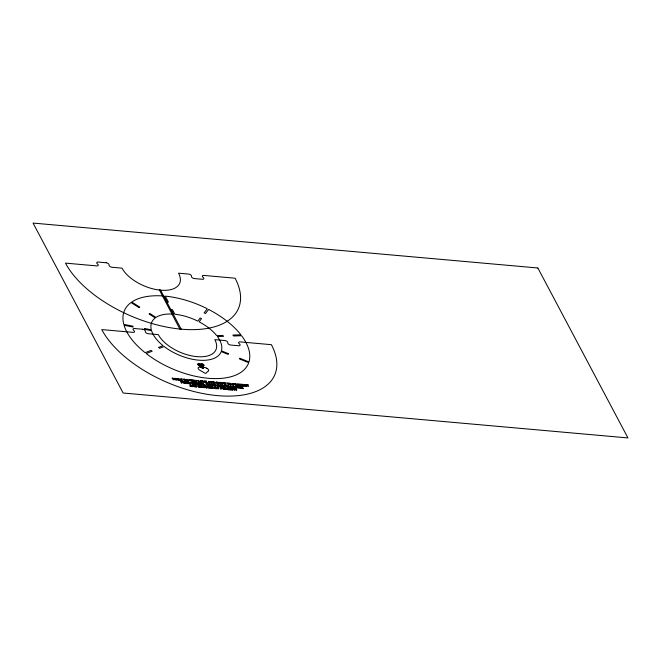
<?xml version="1.0" encoding="UTF-8"?>
<svg xmlns="http://www.w3.org/2000/svg" width="661" height="661" viewBox="0 0 661 661"><rect width="100%" height="100%" fill="white"/><g stroke="black" fill="none" stroke-linecap="round" stroke-linejoin="round"><path stroke-width="0.99" d="M232.284 389.66L232.804 389.717M246.057 385.826L246.578 385.85M240.397 387.883L240.918 387.891M208.413 370.871L205.827 373.341L205.191 373.283L199.564 370.061A3.115 1.603 23.2 0 1 198.317 367.533A3.115 1.603 23.2 0 1 201.993 367.756L202.836 368.276L203.307 367.871L202.01 364.285M199.762 365.186L199.407 363.798M203.142 367.987L201.936 364.855M196.705 381.843L195.193 381.562L194.284 380.092L196.201 381.587M221.311 386.586L219.816 386.297L218.907 384.826L220.006 386.007M232.127 389.866L230.929 388.875L232.424 389.023M245.909 385.999L244.71 385.008L246.198 385.148A1.297 0.669 23.2 0 0 244.405 384.776A1.297 0.669 23.2 0 0 245.099 385.999A1.297 0.669 23.2 0 0 246.693 385.892M240.207 388.048L239.042 387.049L240.538 387.189M215.279 385.842L213.71 384.876M218.477 386.123L216.907 385.156M235.647 389.098L236.233 389.263M220.807 386.33L220.039 386.057M212.982 385.644L211.454 384.677M217.527 384.95L217.94 385.338A4.734 2.429 23.2 0 1 218.204 385.404L219.121 385.974M201.762 386.735L201.737 385.974L199.886 385.685L201.258 387.404L200.985 386.71M223.955 388.709L223.93 387.949L222.079 387.66L223.451 389.379L223.178 388.685M196.78 383.363C193.508 380.348 196.259 387.015 197.432 383.661L196.375 383.562L197.193 384.107M223.038 383.62L222.22 383.57L222.559 384.198L222.071 384.157L221.179 382.479L223.36 383.289M234.11 384.603L233.316 384.553L233.655 385.189L233.168 385.14L232.275 383.471L234.457 384.272M221.65 388.594L220.857 388.544L221.195 389.172L220.708 389.131L219.816 387.462L221.997 388.263M222.641 383.322L221.823 382.81L222.377 382.868M233.697 384.314L232.92 383.793L233.473 383.851M221.295 388.296L220.46 387.784L221.014 387.842M184.212 382.405L183.254 381.926L183.915 381.992M236.151 384.479L235.176 384L235.837 384.058M222.955 385.85L221.997 385.371L222.658 385.437M201.481 386.487L200.523 386.016L201.184 386.074M223.674 388.461L222.716 387.982L223.377 388.048M206.703 387.635L205.265 386.718M185.163 380.596L184.014 379.447L184.617 379.513M214.503 383.206L213.354 382.058L214.792 382.942M193.235 383.867L192.087 382.711L193.524 383.603M196.02 386.66L194.879 385.512L196.309 386.396M184.27 379.199L183.378 379.117L184.262 380.794L185.187 380.876M213.61 381.81L212.718 381.728L213.602 383.405L214.528 383.487M235.647 384.694L235.911 385.388L234.539 383.669L236.39 383.958L236.448 384.719A1.95 1 23.2 0 1 237.035 385.107L237.605 385.537L236.25 384.933M192.343 382.463L191.45 382.389L192.334 384.058L193.26 384.14M183.717 382.628L183.989 383.314L182.618 381.604L184.469 381.884L184.485 382.653A1.95 1 23.2 0 1 185.113 383.041L185.683 383.463L184.386 382.901M222.46 386.074L222.732 386.759L221.352 385.049L223.211 385.338L223.228 386.098A1.95 1 23.2 0 1 223.848 386.487L224.418 386.916L223.071 386.313M236.101 390.089L236.522 390.13M196.044 386.933L195.127 386.859L194.235 385.181L195.135 385.264A1.529 0.785 23.2 0 1 196.862 386.222A1.529 0.785 23.2 0 1 196.119 387.057M206.629 387.908L206.125 387.784A0.851 0.438 23.2 0 1 205.728 387.561L205.431 387.255L206.538 387.627M218.229 386.115L217.122 385.743L217.419 386.057A0.851 0.438 23.2 0 0 217.816 386.272L218.312 386.396A1.107 0.57 23.2 0 0 219.295 386.024M215.032 385.834L213.924 385.462L214.222 385.768A0.851 0.438 23.2 0 0 214.618 385.991L215.114 386.115A1.107 0.57 23.2 0 0 216.097 385.743M212.718 385.627L211.669 385.264L211.966 385.57A0.851 0.438 23.2 0 0 212.363 385.793L212.859 385.908A1.107 0.57 23.2 0 0 213.834 385.537M217.725 384.966L218.684 385.264L217.486 384.677A0.934 0.479 23.2 0 0 216.767 385.14M214.528 384.685L215.486 384.983L214.288 384.388A0.934 0.479 23.2 0 0 213.569 384.859M212.272 384.479L213.222 384.776L212.024 384.19A0.934 0.479 23.2 0 0 211.313 384.661M206.034 386.478L206.992 386.776L205.794 386.181A0.934 0.479 23.2 0 0 205.084 386.652M184.642 379.521L185.452 380.331M206.728 368.21L207.157 368.458M201.969 367.789L201.192 366.301M201.754 365.516L200.242 363.657M223.79 388.924L225.145 389.527L224.575 389.098A1.95 1 23.2 0 0 223.93 388.693M201.597 386.949L202.952 387.553L202.415 387.148M214.123 384.826L214.742 385.057A4.734 2.429 23.2 0 1 215.007 385.123L215.924 385.694M211.85 384.611L212.478 384.859A4.734 2.429 23.2 0 1 212.743 384.925L213.668 385.495M205.612 386.594L206.249 386.85A4.734 2.429 23.2 0 1 206.513 386.916L207.438 387.486M236.778 389.412L235.035 389.023L235.481 389.304M203.538 364.318L204.092 365.359L203.084 366.318L203.803 367.665M202.679 363.98L203.786 365.492L202.927 366.301L203.671 367.698M203.431 365.822L202.44 364.376M202.026 363.608L202.266 364.046M203.183 366.219L203.935 367.632M201.324 363.707L201.762 364.525M201.2 364.475L203.092 368.037M202.836 368.268L200.002 364.211M202.192 367.904L201.349 366.318L198.829 364.996L198.168 363.74M201.002 366.235L201.779 367.698M201.291 367.483L197.556 364.153M200.564 366.401L201.101 367.425M199.151 364.037L199.936 365.508M200.341 366.277L200.919 367.367M198.407 363.343L198.812 364.112M198.986 364.434L199.457 365.31M197.97 364.087L198.143 364.988M220.948 386.098L220.344 384.958L221.485 386.288M196.325 381.364L195.73 380.215L196.862 381.546M207.19 368.433A3.189 1.636 23.2 0 1 208.496 370.887M203.134 367.764A3.189 1.636 23.2 0 1 206.703 368.144M184.237 379.133A1.529 0.785 23.2 0 1 186.005 380.166A1.529 0.785 23.2 0 1 185.262 380.992M186.253 379.464A1.438 0.735 23.2 0 1 188.476 380.174A1.438 0.735 23.2 0 1 187.625 381.108A1.438 0.735 23.2 0 1 186.005 379.736M192.087 379.984A1.438 0.735 23.2 0 1 194.309 380.686A1.438 0.735 23.2 0 1 193.458 381.628A1.438 0.735 23.2 0 1 191.839 380.257M200.167 380.703A1.438 0.735 23.2 0 1 202.39 381.414A1.438 0.735 23.2 0 1 201.547 382.347A1.438 0.735 23.2 0 1 199.919 380.976M213.577 381.744A1.529 0.785 23.2 0 1 215.346 382.769A1.529 0.785 23.2 0 1 214.602 383.603M218.981 382.38A1.438 0.735 23.2 0 1 221.204 383.083A1.438 0.735 23.2 0 1 220.353 384.016A1.438 0.735 23.2 0 1 218.733 382.645M229.136 383.281A1.438 0.735 23.2 0 1 231.358 383.983A1.438 0.735 23.2 0 1 230.507 384.925A1.438 0.735 23.2 0 1 228.888 383.554M237.415 384.016A1.438 0.735 23.2 0 1 239.637 384.727A1.438 0.735 23.2 0 1 238.786 385.66A1.438 0.735 23.2 0 1 237.167 384.289M185.485 381.942A1.438 0.735 23.2 0 1 187.707 382.653A1.438 0.735 23.2 0 1 186.865 383.587A1.438 0.735 23.2 0 1 185.237 382.215M192.31 382.397A1.529 0.785 23.2 0 1 194.078 383.43A1.529 0.785 23.2 0 1 193.334 384.256M196.937 384.107A0.909 0.463 23.2 0 1 195.805 383.711A0.909 0.463 23.2 0 1 195.78 383.041A0.909 0.463 23.2 0 1 196.904 383.289M241.034 387.933A1.297 0.669 23.2 0 1 239.439 388.048A1.297 0.669 23.2 0 1 238.745 386.817A1.297 0.669 23.2 0 1 240.596 387.172M201.737 386.718A1.95 1 23.2 0 1 202.382 387.123M202.753 386.032A1.438 0.735 23.2 0 1 204.984 386.735A1.438 0.735 23.2 0 1 204.133 387.677A1.438 0.735 23.2 0 1 202.514 386.305M207.604 387.536A1.107 0.57 23.2 0 1 206.62 387.867M208.587 386.553A1.438 0.735 23.2 0 1 210.809 387.255A1.438 0.735 23.2 0 1 209.958 388.189A1.438 0.735 23.2 0 1 208.339 386.817M214.61 387.082A1.438 0.735 23.2 0 1 216.833 387.792A1.438 0.735 23.2 0 1 215.982 388.726A1.438 0.735 23.2 0 1 214.362 387.354M232.92 389.759A1.297 0.669 23.2 0 1 231.325 389.874A1.297 0.669 23.2 0 1 230.623 388.643A1.297 0.669 23.2 0 1 232.482 388.999M178.627 378.695L178.569 380.282L180.998 380.505L178.627 378.695M190.046 384.809L189.988 386.396L192.425 386.611L190.046 384.809M201.175 383.248L201.118 384.842L203.547 385.057L201.175 383.248M208.529 381.356L208.471 382.942L210.9 383.165L208.529 381.356M209.446 383.991L209.388 385.578L211.817 385.793L209.446 383.991M228.417 388.222L228.359 389.808L230.788 390.031L228.417 388.222M234.085 386.181L234.027 387.767L236.456 387.982L234.085 386.181M181.279 329.327L179.842 329.079L159.227 289.642L160.549 290.138L181.279 329.36M228.425 353.668L228.177 354.412L221.179 351.602A37.694 19.359 23.2 0 1 164.159 346.529L159.607 348.314L158.5 347.446L163.06 345.662A37.694 19.359 23.2 0 1 151.576 330.707L144.577 329.327L144.329 328.426L151.319 329.814A37.694 19.359 23.2 0 1 155.261 317.916L149.105 314.008L149.824 313.504L155.979 317.404A37.694 19.359 23.2 0 1 173.513 314.132L171.067 309.53L172.422 309.645L174.859 314.248A37.694 19.359 23.2 0 1 197.771 321.122L200.192 317.982L201.547 318.676L199.126 321.816A37.694 19.359 23.2 0 1 216.692 335.631L222.84 335.416L223.567 336.35L217.419 336.565A37.694 19.359 23.2 0 1 221.427 350.851L228.425 353.668M239.86 358.27L239.613 359.014L248.718 362.682A67.389 34.612 23.2 0 1 146.23 353.561L152.154 351.239L151.047 350.363L145.123 352.693A67.389 34.612 23.2 0 1 124.053 325.262L133.15 327.063L132.894 326.17L123.797 324.369A67.389 34.612 23.2 0 1 131.035 302.54L139.041 307.621L139.76 307.117L131.754 302.036A67.389 34.612 23.2 0 1 163.911 296.021L167.084 302.003L168.431 302.127L165.258 296.136A67.389 34.612 23.2 0 1 207.29 308.753L204.142 312.843L205.497 313.537L208.645 309.447A67.389 34.612 23.2 0 1 240.885 334.78L232.887 335.061L233.606 336.003L241.604 335.722A67.389 34.612 23.2 0 1 248.966 361.931L239.86 358.27M190.847 379.786L190.641 380.397L189.145 379.637L191.409 381.43L191.409 379.835L190.847 379.786M234.06 388.726L233.854 389.337L232.358 388.577L234.622 390.37L234.622 388.775L234.06 388.726M537.864 267.986L33.05 223.071L123.136 393.014L627.95 437.929L537.864 267.986M106.206 262.764L98.134 262.045A2.28 1.173 23.2 0 0 97.489 263.979A2.28 1.173 23.2 0 1 96.853 265.912L65.48 263.119A95.952 49.278 23.2 0 0 181.304 329.17A95.952 49.278 23.2 0 0 235.093 278.215L203.728 275.422A2.28 1.173 23.2 0 0 203.084 277.356A2.28 1.173 23.2 0 1 202.44 279.289L194.367 278.57A2.28 1.173 23.2 0 1 191.508 276.323A2.28 1.173 23.2 0 0 188.649 274.084L178.561 273.183A31.984 16.426 23.2 0 1 160.623 290.171A31.984 16.426 23.2 0 1 122.021 268.151L111.924 267.251A2.28 1.173 23.2 0 1 109.065 265.011A2.28 1.173 23.2 0 0 106.206 262.764M142.487 329.228L134.406 328.509A2.28 1.173 23.2 0 0 133.77 330.442A2.28 1.173 23.2 0 1 133.125 332.376L101.753 329.583A95.952 49.278 23.2 0 0 217.576 395.633A95.952 49.278 23.2 0 0 271.374 344.678L240.001 341.886A2.28 1.173 23.2 0 0 239.365 343.819A2.28 1.173 23.2 0 1 238.72 345.753L230.639 345.034A2.28 1.173 23.2 0 1 227.789 342.786A2.28 1.173 23.2 0 0 224.93 340.547L214.833 339.647A31.984 16.426 23.2 0 1 196.904 356.634A31.984 16.426 23.2 0 1 158.293 334.615L148.196 333.714A2.28 1.173 23.2 0 1 145.346 331.475A2.28 1.173 23.2 0 0 142.487 329.228M172.554 378.158L172.05 378.109L173.513 379.835L174.05 379.885L173.868 378.679L175.529 380.017L175.231 378.398L174.735 378.348L174.983 379.488L173.364 378.232L173.529 379.34L172.554 378.158M175.975 378.464L175.479 378.414L176.371 380.092L176.859 380.133L176.47 379.406L177.429 379.488L178.305 380.265L177.421 378.588L176.933 378.546L177.28 379.207L176.322 379.117L175.975 378.464M182.122 379.009L180.197 378.836L182.287 380.62L181.552 379.224L182.122 379.009M202.654 380.835L202.126 380.786L204.398 382.587L204.381 380.992L203.861 380.943L203.927 382.124L202.654 380.835M206.43 381.174L204.629 381.009L205.513 382.686L207.364 382.843L205.86 382.446L205.612 381.992L206.835 382.099L205.274 381.339L206.43 381.174M210.752 381.554L210.281 381.513L211.165 383.182L211.619 383.223L211.041 382.132L213.09 383.355L212.198 381.686L211.743 381.645L212.338 382.76L210.752 381.554M216.593 382.075L216.106 382.033L216.99 383.702L217.477 383.744L217.097 383.016L218.056 383.099L218.931 383.876L218.039 382.207L217.552 382.157L217.899 382.818L216.593 382.075M225.236 382.843L223.443 382.686L224.327 384.355L226.169 384.52L224.666 384.115L224.426 383.661L225.641 383.768L224.079 383.008L225.236 382.843M228.392 383.124L226.467 382.95L228.557 384.735L227.822 383.347L228.392 383.124M241.364 384.281L239.439 384.107L241.538 385.884L240.802 384.495L241.364 384.281M243.479 384.471L241.678 384.305L242.57 385.983L244.413 386.14L242.909 385.743L242.67 385.289L243.884 385.396L242.323 384.636L243.479 384.471M248.139 384.884L246.214 384.71L248.305 386.487L247.569 385.099L248.139 384.884M198.184 380.447L197.697 380.406L198.573 382.066L200.275 382.215L198.911 381.827L198.184 380.447M179.742 379.761L179.081 379.703L179.081 379.108L179.742 379.761M209.653 382.422L208.992 382.364L208.983 381.769L209.653 382.422M182.213 381.562L180.552 381.414L181.436 383.091L181.924 383.132L181.544 382.422L182.56 382.512L181.188 381.744L182.213 381.562M188.418 382.116L187.683 382.05L188.567 383.727L189.021 383.76L188.327 382.446L189.971 383.851L189.757 382.579L190.913 383.934L190.021 382.256L189.294 382.198L189.459 383.297L188.418 382.116M194.367 382.645L193.88 382.603L195.259 384.322L194.367 382.645M197.945 382.967L197.457 382.917L198.829 384.636L197.945 382.967M200.159 383.165L198.234 382.992L200.333 384.768L199.597 383.38L200.159 383.165M203.431 383.463L202.944 383.421L203.819 385.082L205.53 385.231L204.158 384.842L203.431 383.463M206.653 383.744L205.926 383.677L206.81 385.346L207.265 385.388L206.562 384.074L208.215 385.47L208 384.198L209.149 385.553L208.265 383.884L207.529 383.818L207.703 384.917L206.653 383.744M224.079 385.289L223.55 385.239L225.822 387.04L225.806 385.446L225.285 385.396L225.351 386.578L224.079 385.289M227.855 385.627L226.054 385.462L226.938 387.139L228.78 387.305L227.285 386.9L227.037 386.445L228.26 386.553L226.698 385.793L227.855 385.627M228.822 385.727L228.334 385.677L229.21 387.338L230.92 387.495L229.549 387.098L228.822 385.727M230.887 385.908L230.4 385.867L231.284 387.52L232.986 387.677L231.623 387.288L230.887 385.908M232.92 386.074L232.432 386.032L233.812 387.751L232.92 386.074M236.316 386.379L235.837 386.338L236.721 388.007L237.175 388.048L236.605 386.958L238.646 388.181L237.762 386.503L237.307 386.47L237.894 387.586L236.316 386.379M242.521 386.933L240.72 386.768L241.612 388.445L243.455 388.602L241.951 388.205L241.711 387.751L242.926 387.858L241.364 387.098L242.521 386.933M202.299 384.314L201.638 384.256L201.638 383.661L202.299 384.314M210.57 385.049L209.909 384.991L209.909 384.396L210.57 385.049M235.209 387.239L234.548 387.181L234.548 386.594L235.209 387.239M192.277 385.008L191.797 384.966L192.69 386.635L193.144 386.677L192.566 385.586L194.607 386.809L193.723 385.14L193.268 385.099L193.863 386.214L192.277 385.008M199.424 385.644L197.622 385.487L198.515 387.156L200.357 387.321L198.854 386.916L198.606 386.462L199.829 386.569L198.267 385.809L199.424 385.644M207.694 386.379L207.207 386.338L208.579 388.048L207.694 386.379M211.272 386.702L210.793 386.66L211.685 388.329L212.14 388.371L211.561 387.28L213.602 388.503L212.718 386.825L212.264 386.784L212.859 387.9L211.272 386.702M218.477 387.338L216.816 387.189L217.7 388.866L218.188 388.908L217.808 388.197L218.824 388.288L217.452 387.52L218.477 387.338M224.996 387.916L224.509 387.875L225.88 389.593L224.996 387.916M225.74 387.982L225.211 387.941L227.491 389.734L227.467 388.139L226.946 388.09L227.012 389.279L225.74 387.982M191.169 385.875L190.508 385.817L190.508 385.223L191.169 385.875M229.541 389.288L228.88 389.23L228.88 388.635L229.541 389.288M236.621 390.238L236.159 390.197L236.621 390.238M186.741 380.455A0.934 0.479 23.2 0 0 188.195 380.645A0.934 0.479 23.2 0 0 187.088 379.703A0.934 0.479 23.2 0 0 186.741 380.455M192.566 380.976A0.934 0.479 23.2 0 0 194.028 381.157A0.934 0.479 23.2 0 0 192.913 380.224A0.934 0.479 23.2 0 0 192.566 380.976M200.655 381.694A0.934 0.479 23.2 0 0 202.109 381.876A0.934 0.479 23.2 0 0 201.002 380.943A0.934 0.479 23.2 0 0 200.655 381.694M219.46 383.372A0.934 0.479 23.2 0 0 220.923 383.554A0.934 0.479 23.2 0 0 219.807 382.612A0.934 0.479 23.2 0 0 219.46 383.372M229.623 384.272A0.934 0.479 23.2 0 0 231.077 384.454A0.934 0.479 23.2 0 0 229.97 383.52A0.934 0.479 23.2 0 0 229.623 384.272M237.894 385.008A0.934 0.479 23.2 0 0 239.356 385.189A0.934 0.479 23.2 0 0 238.241 384.256A0.934 0.479 23.2 0 0 237.894 385.008M185.972 382.942A0.934 0.479 23.2 0 0 187.427 383.124A0.934 0.479 23.2 0 0 186.319 382.182A0.934 0.479 23.2 0 0 185.972 382.942M203.241 387.024A0.934 0.479 23.2 0 0 204.703 387.206A0.934 0.479 23.2 0 0 203.588 386.272A0.934 0.479 23.2 0 0 203.241 387.024M209.074 387.544A0.934 0.479 23.2 0 0 210.529 387.726A0.934 0.479 23.2 0 0 209.421 386.784A0.934 0.479 23.2 0 0 209.074 387.544M215.089 388.081A0.934 0.479 23.2 0 0 216.552 388.263A0.934 0.479 23.2 0 0 215.436 387.321A0.934 0.479 23.2 0 0 215.089 388.081"/></g></svg>
